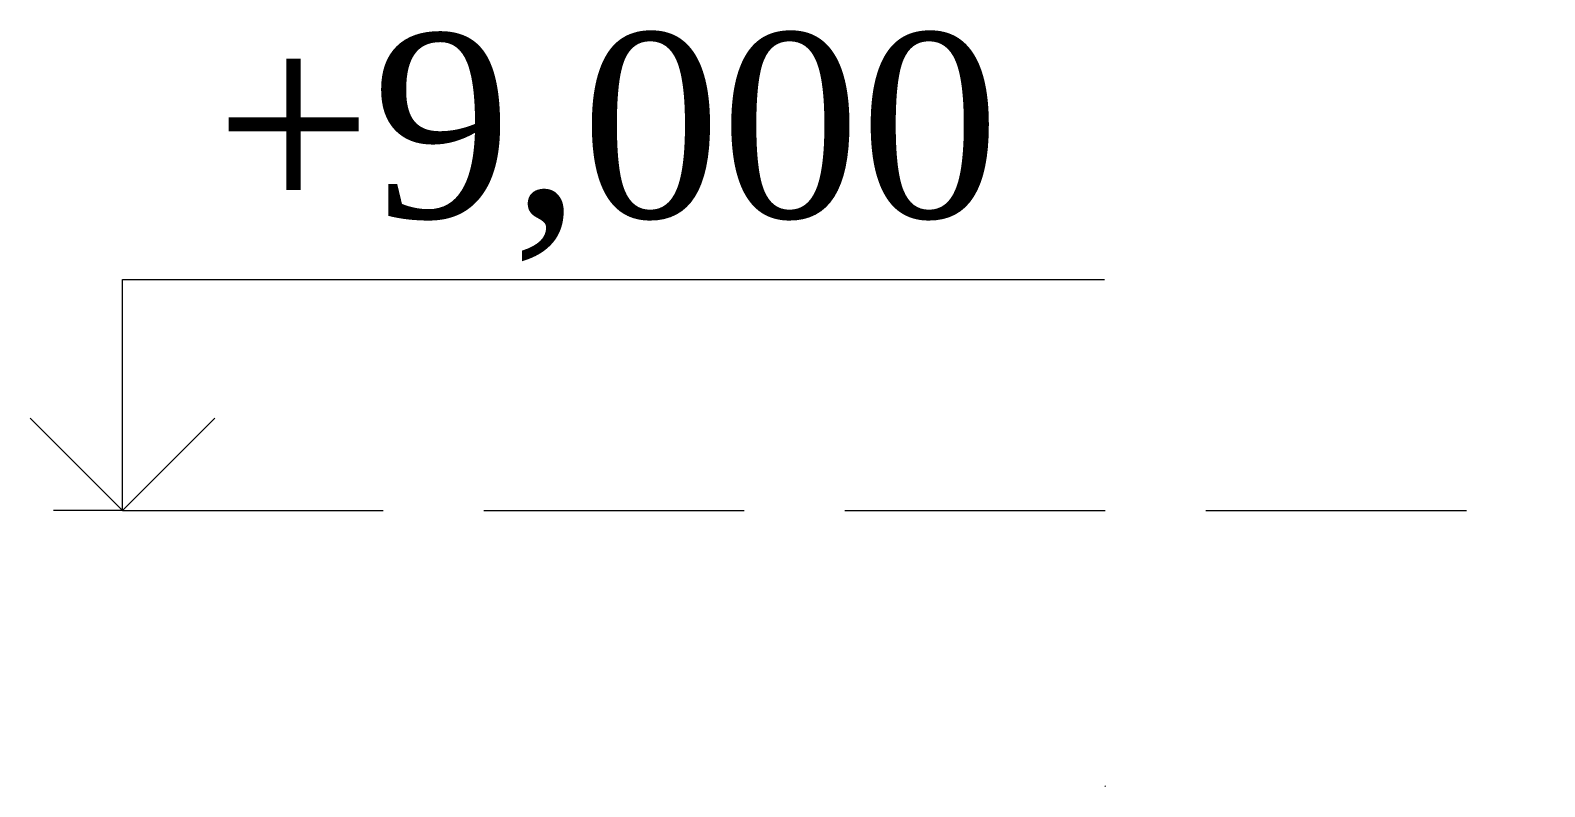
# Model space of a CAD drawing. Header units: millimetres. Extents: x 2399 to 111977, y 1313 to 59551.
# Drawn here: x 6680 to 8321, y 40500 to 41320 of the extents above; entities that cross this region are included whole.
import ezdxf

# ---------------------------------------------------------------- set-up
doc = ezdxf.new("R2010")
doc.units = ezdxf.units.MM
doc.linetypes.add('Невидимая', pattern=[391.222223, 282.222223, -109])
doc.layers.add('dim Level', color=7, linetype='Continuous', lineweight=13)
doc.layers.add('main line', color=7, linetype='Continuous', lineweight=13)
doc.styles.add('СГЕНЕРИР_СТИЛЬ_1', font='georgia.ttf')

msp = doc.modelspace()

# ---------------------------------------------------------------- linework, layer by layer
at = {"layer": 'dim Level', "color": 7, "linetype": 'Continuous', "lineweight": 13}
for p, q in [((6779.7239, 40799.5863), (6779.7239, 41049.5863)), ((6779.7239, 41049.5863), (7843.6039, 41049.5863)), ((6779.7239, 40799.5863), (6679.7239, 40899.5863)), ((6879.7239, 40899.5863), (6779.7239, 40799.5863)), ((6779.7239, 40799.5863), (6704.7239, 40799.5863)), ((6779.7239, 40799.5863), (6854.7239, 40799.5863))]:
    msp.add_line(p, q, dxfattribs=at)
at = {"layer": 'main line', "color": 7, "linetype": 'Невидимая', "lineweight": 13}
msp.add_line((6779.7239, 40799.5863), (9848.3296, 40799.5863), dxfattribs=at)
at = {"layer": 'main line', "color": 7, "linetype": 'Continuous', "lineweight": 13, "flags": 128}
msp.add_lwpolyline([(7844.7082, 40501.3476, -0.017938026), (7844.0686, 40500.3364)], format="xyb", dxfattribs=at)
msp.add_lwpolyline([(7844.7082, 40501.3476, -0.017938026), (7844.0686, 40500.3364)], format="xyb", dxfattribs=at)
msp.add_lwpolyline([(7844.7082, 40501.3476, -0.017938026), (7844.0686, 40500.3364)], format="xyb", dxfattribs=at)
msp.add_lwpolyline([(7844.7082, 40501.3476, -0.017938026), (7844.0686, 40500.3364)], format="xyb", dxfattribs=at)
msp.add_lwpolyline([(7844.7082, 40501.3476, -0.017938026), (7844.0686, 40500.3364)], format="xyb", dxfattribs=at)
msp.add_lwpolyline([(7844.7082, 40501.3476, -0.017938026), (7844.0686, 40500.3364)], format="xyb", dxfattribs=at)

# ---------------------------------------------------------------- texts
at = {"layer": 'dim Level', "color": 7, "lineweight": 13, "insert": (6879.7239, 41069.5863), "char_height": 200, "attachment_point": 7, "style": 'СГЕНЕРИР_СТИЛЬ_1'}
msp.add_mtext('\\A1;+9,000', dxfattribs=at)

doc.saveas('drawing.dxf')
